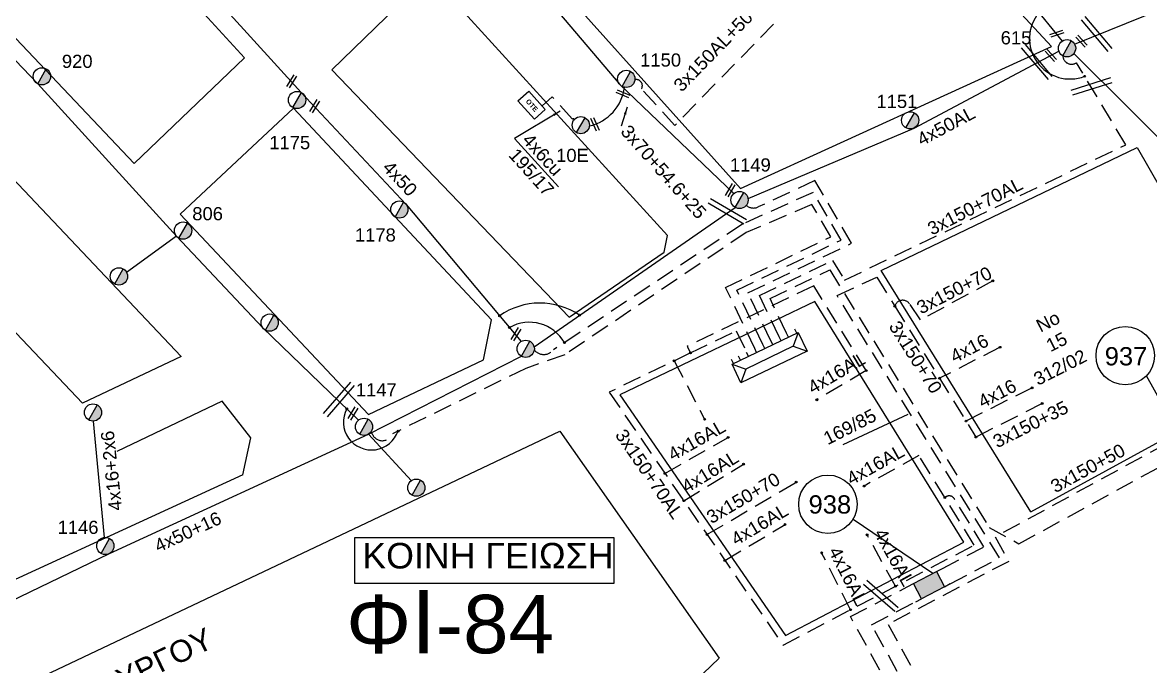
# Model space of a CAD drawing. Header units: millimetres. Extents: x 1091 to 3521, y 1177 to 2968.
# Drawn here: x 2548.9 to 2703.1, y 2087.1 to 2175.2 of the extents above; entities that cross this region are included whole.
import ezdxf
from ezdxf.enums import TextEntityAlignment as Align

# ---------------------------------------------------------------- set-up
doc = ezdxf.new("R2010")
doc.units = ezdxf.units.MM
doc.linetypes.add('DASHED', pattern=[19.05, 12.7, -6.35])
for name, color, linetype, lineweight in [('3x150+35', 7, 'DASHED', 30), ('3x150+50', 7, 'Continuous', 30), ('3x150+70', 7, 'Continuous', 30), ('4x50', 7, 'Continuous', 30), ('4x50+16', 7, 'Continuous', 30), ('Άγνωστα', 7, 'Continuous', 30), ('Γυμνά εναέρια ΧΤ (3Φ) 4x50AL', 7, 'Continuous', 30), ('Γυμνά εναέρια ΧΤ και ΦΟΠ (3Φ)   4x50+16AL', 7, 'Continuous', 30), ('Εναέρια παροχή ΧΤ 4x16', 7, 'SYN_LINE', 30), ('Καλώδια ΧΤ   3x150+70AL', 7, 'DASHED', 30), ('Καλώδια ΧΤ   3x150AL+50CU', 7, 'DASHED', 30), ('Συνεστραμμένα ΧΤ   3x70+54.6+25 AL', 7, 'SYN_LINE', 30), ('Συνεστραμμένα ΧΤ   4x120+25 AL', 7, 'SYN_LINE', 30), ('Υπόγεια καλώδια Παροχών ΧΤ   4x16AL', 7, 'DASHED', 30), ('Υπόγεια καλώδια Παροχών ΧΤ   4x50AL', 7, 'DASHED', 30), ('Υπόγεια καλώδια Παροχών ΧΤ   4x6', 7, 'DASHED', 30)]:
    doc.layers.add(name, color=color, linetype=linetype, lineweight=lineweight)
for name, color, linetype in [('Link Box 4 Διευθύνσεων', 7, 'Continuous'), ('Pillar OTE', 7, 'Continuous'), ('TEXT ΚΑΛΩΔΙΩΝ', 7, 'Continuous'), ('ΑΓΝΩΣΤΟ ΕΝΑΕΡΙΟ ΚΑΛΩΔΙΟ', 7, 'Continuous'), ('ΑΓΝΩΣΤΟ ΥΠΟΓΕΙΟ ΚΑΛΩΔΙΟ', 7, 'DASHED'), ('Επιγραφές - Σχήματα', 7, 'Continuous'), ('Μηχανική τομή', 7, 'Continuous'), ('Στύλος ΦΜ', 7, 'Continuous'), ('Στύλος ΦΜ @ 1', 7, 'Continuous'), ('Συνδέσεις', 7, 'Continuous'), ('Τομή', 7, 'Continuous'), ('Υποσταθμός πόλεως', 7, 'Continuous'), ('Υπόβαθρο ΔΕΗ', 7, 'Continuous')]:
    doc.layers.add(name, color=color, linetype=linetype)
doc.styles.add('arial', font='arial.ttf')
doc.styles.get("Standard").update_dxf_attribs({"font": 'arial.ttf', "height": 1.8})
doc.linetypes.add('SYN_LINE', pattern='A,0.5,-0.0001,["/\\/\\/\\/",Standard,S=0.1,R=0,X=0,Y=-0.05],-0.25', length=0.7501)
doc.dimstyles.new('ISO-25', dxfattribs={"dimtxt": 2.5, "dimasz": 2.5, "dimexe": 1.25, "dimexo": 0.625, "dimtad": 1, "dimtxsty": 'Standard', "dimcen": 2.5, "dimadec": 0, "dimazin": 0, "dimtfac": 1, "dimtmove": 0, "dimatfit": 3, "dimfxl": 1, "dimarcsym": 0})

# ---------------------------------------------------------------- blocks, each defined once
blk = doc.blocks.new('ΥΠΑΡΧΩΝ ΤΣΙΜΕΝΤΕΝΙΟΣ ΣΤΥΛΟΣ')
at = {"layer": 'Στύλος ΦΜ'}
blk.add_hatch(color=7, dxfattribs=at).paths.add_polyline_path([(-1.29, -2.28, 0.574793), (2.62, 0, 0.268822), (1.3, 2.27)])
at = {"layer": 'Στύλος ΦΜ', "color": 7}
blk.add_line((-1.29, -2.28), (1.3, 2.27), dxfattribs=at)
blk.add_circle((0, 0), 2.62, dxfattribs=at)
at = {"layer": 'Στύλος ΦΜ', "flags": 4}
for tag, p in [('ΑΡΙΘΜΟΣ', (-4.68, 8.05)), ('ΤΥΠΟΣ', (-4.91, 3.03))]:
    blk.add_attdef(tag, p, '', height=4, dxfattribs=at)
blk = doc.blocks.new('ΥΠΟΣΤΑΘΜΟΣ ΠΟΛΕΩΣ 9 ΑΝΑΧΩΡΗΣΕΩΝ')
at = {"layer": 'Υποσταθμός πόλεως', "ltscale": 40}
for p, q in [((-9.63, -2.82), (-9.63, -4)), ((-7.12, -2.82), (-7.12, -4)), ((-4.84, -2.82), (-4.84, -4)), ((-2.36, -2.82), (-2.36, -4)), ((0.09, -2.82), (0.09, -4)), ((2.55, -2.82), (2.55, -4)), ((5.02, -2.82), (5.02, -4)), ((7.48, -2.82), (7.48, -4)), ((9.61, -2.82), (9.61, -4))]:
    blk.add_line(p, q, dxfattribs=at)
blk.add_lwpolyline([(-10.02, 2.82), (10.02, 2.82), (10.02, -2.82), (-10.02, -2.82)], close=True, dxfattribs=at)
for points in [[(-7.21, 0), (-10.02, 2.82)], [(-10.02, -2.82), (-7.21, 0)], [(-7.21, 0), (7.21, 0)], [(7.21, 0), (10.02, 2.82)], [(10.02, -2.82), (7.21, 0)]]:
    blk.add_lwpolyline(points, dxfattribs=at)
at = {"layer": 'Υποσταθμός πόλεως', "linetype": 'SYN_LINE', "ltscale": 40, "flags": 1}
for tag, p in [('ΜΕΤΑΣΧΗΜΑΤΙΣΜΟΣ', (10.79, 1.71)), ('ΙΣΧΥΣ', (10.77, -1.08)), ('ΑΡΙΘΜΟΣ', (10.89, -3.8))]:
    blk.add_attdef(tag, p, '', height=1.8, dxfattribs=at)
blk = doc.blocks.new('LINK BOX 4 ΑΝΑΧΩΡΗΣΕΩΝ')
at = {"layer": 'Link Box 4 Διευθύνσεων', "ltscale": 40}
blk.add_hatch(color=256, dxfattribs=at).paths.add_polyline_path([(-3.54, 0), (-3.54, -4.67), (3.54, -4.67), (3.54, 0)])
for p, q in [((-3.54, 0), (-5.33, 0)), ((5.33, 0), (3.54, 0)), ((-3.54, -4.67), (-5.33, -4.67)), ((5.33, -4.67), (3.54, -4.67))]:
    blk.add_line(p, q, dxfattribs=at)
blk.add_lwpolyline([(-3.54, -4.67), (-3.54, 0), (3.54, 0), (3.54, -4.67)], close=True, dxfattribs=at)
blk = doc.blocks.new('_ΣΥΝΔΕΣΗ')
at = {"layer": 'Συνδέσεις', "linetype": 'SYN_LINE', "ltscale": 40}
blk.add_hatch(color=256, dxfattribs=at).paths.add_polyline_path([(0.5, -0.01, 1), (-0.5, -0.01, 1)])
at = {"layer": 'Συνδέσεις'}
blk.add_circle((0, -0.01), 0.5, dxfattribs=at)
blk = doc.blocks.new('ΜΗΧΑΝΙΚΗ ΤΟΜΗ')
at = {"layer": 'Μηχανική τομή', "ltscale": 40}
for p, q in [((-3.79, 1.21), (3.79, 1.21)), ((3.79, -0.34), (-3.79, -0.34))]:
    blk.add_line(p, q, dxfattribs=at)
blk = doc.blocks.new('ΤΟΜΗ')
at = {"layer": 'Τομή', "ltscale": 40}
for p, q in [((11.33, -0.65), (-11.4, -0.65)), ((11.33, -3.42), (-11.4, -3.42))]:
    blk.add_line(p, q, dxfattribs=at)
blk = doc.blocks.new('PILLAR ΟΤΕ')
at = {"layer": 'Pillar OTE', "ltscale": 40}
blk.add_lwpolyline([(-3.31, 2.02), (3.39, 2.02), (3.39, -1.99), (-3.31, -1.99)], close=True, dxfattribs=at)
at = {"layer": 'Pillar OTE', "insert": (-1.81, 0.71), "char_height": 1.3575, "width": 109.961, "attachment_point": 1}
blk.add_mtext('{\\fArial|b1|i0|c161|p34;OTE}', dxfattribs=at)

msp = doc.modelspace()

# ---------------------------------------------------------------- linework, layer by layer
at = {"layer": '3x150+35', "color": 133, "lineweight": -3, "ltscale": 0.2}
msp.add_lwpolyline([(2688.33, 2123.1), (2679.26, 2118.52)], dxfattribs=at)
at = {"layer": '3x150+50', "color": 133, "linetype": 'DASHED', "lineweight": -3, "ltscale": 0.2}
for points in [[(2675.75, 2098.46), (2682.48, 2101.99), (2660.27, 2137.86), (2665.7, 2140.39), (2668.16, 2136.42)], [(2664.27, 2127.6), (2657.07, 2139.22), (2639.75, 2130.91), (2640.21, 2130.02), (2646.49, 2133.03), (2647.9, 2130.1)]]:
    msp.add_lwpolyline(points, dxfattribs=at)
at = {"layer": '3x150+50', "color": 1, "linetype": 'DASHED', "lineweight": -3, "ltscale": 0.2}
for points in [[(2705.3, 2117.6), (2681.9, 2104.85)], [(2681.9, 2104.85), (2683.74, 2101.51), (2667.24, 2092.89), (2692.95, 2046.25)]]:
    msp.add_lwpolyline(points, dxfattribs=at)
at = {"layer": '3x150+50', "color": 133, "linetype": 'DASHED', "lineweight": -3, "ltscale": 0.2}
msp.add_lwpolyline([(2674.67, 2100.53), (2680.36, 2103.51), (2676.33, 2110.03, 0.493323), (2675.02, 2110.25)], format="xyb", dxfattribs=at)
at = {"layer": '3x150+50', "color": 6, "linetype": 'DASHED', "lineweight": -3, "ltscale": 0.2}
msp.add_lwpolyline([(2698.25, 2022.85), (2696.15, 2020.29), (2684.8, 2029.62), (2681.39, 2032.58), (2678.83, 2039.05), (2688.19, 2046.61), (2662.09, 2093.95), (2669.95, 2098.06)], dxfattribs=at)
at = {"layer": '3x150+70', "color": 133, "linetype": 'DASHED', "lineweight": -3, "ltscale": 0.2}
msp.add_lwpolyline([(2681.57, 2139.88), (2671.67, 2134.53), (2670.19, 2136.72, 0.630738), (2668.16, 2136.42, 1.158793)], format="xyb", dxfattribs=at)
for points in [[(2668.16, 2136.42), (2679.26, 2118.52)], [(2640.21, 2130.02), (2629.1, 2124.64), (2652.88, 2090.07), (2679.04, 2103.75), (2671.46, 2115.99)], [(2642.48, 2105.19), (2654.69, 2112.36)]]:
    msp.add_lwpolyline(points, dxfattribs=at)
at = {"layer": '3x150+70', "color": 27, "linetype": 'DASHED', "lineweight": -3, "ltscale": 0.2}
msp.add_lwpolyline([(2700.16, 2021.29), (2696.78, 2017.18), (2678.66, 2032.02, -0.292294), (2679.92, 2038.06), (2690.58, 2046.42), (2664.99, 2092.84), (2671.03, 2095.99)], format="xyb", dxfattribs=at)
at = {"layer": '4x50', "color": 62, "lineweight": -3, "ltscale": 0.1}
msp.add_lwpolyline([(2531.97, 2223.65), (2546.74, 2209.01), (2559.79, 2195.47), (2573.58, 2180.44), (2587, 2165.64), (2601.36, 2150.33), (2617.06, 2131.59)], dxfattribs=at)
at = {"layer": '4x50+16', "color": 173, "lineweight": -3, "ltscale": 0.1}
for points in [[(2493.63, 2073.43), (2510.53, 2080.09), (2534.95, 2090.13), (2560.75, 2102.58), (2596.17, 2118.9)], [(2596.17, 2118.9), (2602.05, 2112.55)]]:
    msp.add_lwpolyline(points, dxfattribs=at)
at = {"layer": 'ΑΓΝΩΣΤΟ ΕΝΑΕΡΙΟ ΚΑΛΩΔΙΟ', "color": 62, "lineweight": -3, "ltscale": 0.1}
for points in [[(2618.83, 2130.88), (2646.34, 2149.92)], [(2596.17, 2118.9), (2617.1, 2129.57)]]:
    msp.add_lwpolyline(points, dxfattribs=at)
at = {"layer": 'ΑΓΝΩΣΤΟ ΥΠΟΓΕΙΟ ΚΑΛΩΔΙΟ', "color": 27, "lineweight": -3, "ltscale": 0.2}
msp.add_lwpolyline([(2651.22, 2131.69), (2648.08, 2138.24), (2662.26, 2145.04), (2657.23, 2153.59), (2649.5, 2149.99, -0.291458), (2647.85, 2150.21)], format="xyb", dxfattribs=at)
at = {"layer": 'ΑΓΝΩΣΤΟ ΥΠΟΓΕΙΟ ΚΑΛΩΔΙΟ', "color": 62, "lineweight": -3, "ltscale": 0.2}
msp.add_lwpolyline([(2650.12, 2131.16), (2646.55, 2138.61), (2660.85, 2145.47), (2657, 2151.99), (2647.33, 2147.65), (2621.48, 2130.43, -0.47106), (2618.85, 2130.43)], format="xyb", dxfattribs=at)
at = {"layer": 'ΑΓΝΩΣΤΟ ΥΠΟΓΕΙΟ ΚΑΛΩΔΙΟ', "color": 30, "lineweight": -3, "ltscale": 0.2}
msp.add_lwpolyline([(2649.01, 2130.63), (2645.01, 2138.98), (2659.43, 2145.9), (2656.82, 2150.33), (2647.86, 2146.5), (2623.03, 2129.77), (2617.71, 2127.91), (2599.48, 2118.97, -0.724955), (2596.63, 2119.14)], format="xyb", dxfattribs=at)
at = {"layer": 'ΑΓΝΩΣΤΟ ΥΠΟΓΕΙΟ ΚΑΛΩΔΙΟ', "color": 2, "lineweight": -3, "ltscale": 0.2}
msp.add_lwpolyline([(2653.37, 2132.72), (2651.1, 2137.46), (2659.27, 2141.38), (2681.09, 2106.14), (2685.14, 2103.91), (2706.43, 2115.57)], dxfattribs=at)
at = {"layer": 'ΑΓΝΩΣΤΟ ΥΠΟΓΕΙΟ ΚΑΛΩΔΙΟ', "color": 133, "lineweight": -3, "ltscale": 0.2}
msp.add_lwpolyline([(2637.98, 2128.94), (2642.16, 2120.95)], dxfattribs=at)
at = {"layer": 'Γυμνά εναέρια ΧΤ (3Φ) 4x50AL', "color": 27, "lineweight": -3, "ltscale": 0.1}
msp.add_lwpolyline([(2648.09, 2151.14), (2670.8, 2160.79), (2690.61, 2171.31)], dxfattribs=at)
at = {"layer": 'Γυμνά εναέρια ΧΤ (3Φ) 4x50AL', "color": 2, "lineweight": -3, "ltscale": 0.1}
msp.add_lwpolyline([(2692.63, 2170.96), (2723.77, 2140)], dxfattribs=at)
at = {"layer": 'Γυμνά εναέρια ΧΤ και ΦΟΠ (3Φ)   4x50+16AL', "color": 5, "lineweight": -3, "ltscale": 0.1}
msp.add_lwpolyline([(2639.85, 2228.2), (2655.23, 2212.51), (2668.71, 2198.16), (2681.15, 2184.82), (2691.07, 2172.68)], dxfattribs=at)
at = {"layer": 'Γυμνά εναέρια ΧΤ και ΦΟΠ (3Φ)   4x50+16AL', "color": 30, "lineweight": -3, "ltscale": 0.1}
msp.add_lwpolyline([(2513.59, 2207.3), (2528.3, 2190.5), (2550.95, 2166.83), (2569.95, 2145.98), (2581.73, 2133.45), (2594.82, 2120.82)], dxfattribs=at)
at = {"layer": 'Γυμνά εναέρια ΧΤ και ΦΟΠ (3Φ)   4x50+16AL', "color": 2, "lineweight": -3, "ltscale": 0.1}
msp.add_lwpolyline([(2692.75, 2172.26), (2719.04, 2182.91), (2737.5, 2192.45)], dxfattribs=at)
at = {"layer": 'Γυμνά εναέρια ΧΤ και ΦΟΠ (3Φ)   4x50+16AL', "color": 27, "lineweight": -3, "ltscale": 0.1}
msp.add_lwpolyline([(2612.24, 2188.35), (2630.56, 2166.73), (2646.15, 2151.83)], dxfattribs=at)
at = {"layer": 'Εναέρια παροχή ΧΤ 4x16', "color": 173, "lineweight": -3, "ltscale": 0.1}
msp.add_lwpolyline([(2560.1, 2104.79), (2558.59, 2120.7)], dxfattribs=at)
at = {"layer": 'Επιγραφές - Σχήματα', "color": 173, "lineweight": -3}
msp.add_lwpolyline([(2594.26, 2098.55), (2629.77, 2098.55), (2629.77, 2104.72), (2594.26, 2104.72)], close=True, dxfattribs=at)
at = {"layer": 'Καλώδια ΧΤ   3x150+70AL', "color": 5, "lineweight": -3, "ltscale": 0.2}
msp.add_lwpolyline([(2652.35, 2132.23), (2649.64, 2137.87), (2659.64, 2142.67), (2661.3, 2139.99), (2699.77, 2158.51), (2693.02, 2169.72, -0.592988), (2691.14, 2170.68)], format="xyb", dxfattribs=at)
at = {"layer": 'Καλώδια ΧΤ   3x150AL+50CU', "color": 27, "lineweight": -3, "ltscale": 0.2}
msp.add_lwpolyline([(2651.57, 2175.01), (2638.1, 2161.14), (2633.52, 2166.15, 0.66633), (2632.61, 2167.39, -1.885882)], format="xyb", dxfattribs=at)
at = {"layer": 'Συνεστραμμένα ΧΤ   3x70+54.6+25 AL', "color": 27, "linetype": 'SYN_LINE', "lineweight": -3, "ltscale": 10}
msp.add_arc((2625.03, 2167.14), 6.22, 282.6683, 352.7394, dxfattribs=at)
at = {"layer": 'Συνεστραμμένα ΧΤ   4x120+25 AL', "color": 30, "lineweight": -3, "ltscale": 10}
msp.add_lwpolyline([(2569.95, 2145.98), (2563.1, 2141.04)], dxfattribs=at)
at = {"layer": 'Υπόβαθρο ΔΕΗ', "lineweight": -3, "ltscale": 0.1}
for points in [[(2564.13, 2155.95), (2579.25, 2170.38), (2531.03, 2222.98), (2514.84, 2208.05), (2564.13, 2155.95)], [(2579, 2113.33), (2534.17, 2092.73), (2468.27, 2163.03), (2505.3, 2198.57), (2570.56, 2129.55), (2557.06, 2123.13), (2547.2, 2133.61)], [(2616.16, 2159.37), (2622.19, 2152.74)], [(2686.78, 2108.29), (2666.31, 2141.29), (2701.3, 2158.13), (2717.14, 2130.54)], [(2686.78, 2108.29), (2718.03, 2125.4)], [(2579, 2113.33), (2580.1, 2118.39), (2576.2, 2123.44), (2561.79, 2116.55)], [(2502.61, 2062.55), (2622.34, 2119.33), (2644.16, 2088.28), (2561.11, 2008.68), (2502.61, 2062.55)]]:
    msp.add_lwpolyline(points, dxfattribs=at)
for points in [[(2647.06, 2152.53), (2689.6, 2171.93), (2645.23, 2219.76), (2613.81, 2189.57)], [(2623.61, 2134.91), (2636.61, 2143.82), (2637.07, 2146.07), (2604.59, 2181.79), (2591.17, 2168.76)], [(2611.92, 2129.1), (2612.99, 2134.57), (2585.91, 2163.49), (2570.43, 2149), (2596.18, 2121.61)], [(2653.2, 2091.36), (2677.62, 2104.14), (2657.23, 2137.08), (2630.56, 2124.28)]]:
    msp.add_lwpolyline(points, close=True, dxfattribs=at)
at = {"layer": 'Υπόβαθρο ΔΕΗ', "lineweight": -3}
for points in [[(2707.17, 2118.64), (2702.57, 2126.89)], [(2673.37, 2099.85), (2662.45, 2107.25)]]:
    msp.add_lwpolyline(points, dxfattribs=at)
at = {"layer": 'Υπόβαθρο ΔΕΗ', "color": 7, "lineweight": -3, "ltscale": 0.1}
msp.add_lwpolyline([(2661.11, 2117.49), (2669.97, 2121.66)], dxfattribs=at)
at = {"layer": 'Υπόβαθρο ΔΕΗ', "lineweight": -3}
for centre in [(2699.68, 2129.65), (2659.02, 2109.32)]:
    msp.add_circle(centre, 4, dxfattribs=at)
for centre, radius, start, end in [((2692.12, 2173.03), 5.54, 140.0008, 291.317), ((2619.65, 2127.18), 9.66, 55.9606, 124.8933), ((2618.19, 2128.67), 5.54, 29.902, 119.3571), ((2596.6, 2120.59), 3.84, 152.1528, 340.9765)]:
    msp.add_arc(centre, radius, start, end, dxfattribs=at)
at = {"layer": 'Υπόγεια καλώδια Παροχών ΧΤ   4x16AL', "color": 133, "linetype": 'DASHED', "lineweight": -3, "ltscale": 0.2}
for points in [[(2682.56, 2130.8), (2674.28, 2126.55)], [(2664.27, 2127.6), (2657.51, 2123.62)], [(2686.93, 2125.26), (2677.9, 2120.7)], [(2636.73, 2113.55), (2645.38, 2118.47)], [(2639.31, 2109.8), (2647.49, 2114.81)], [(2671.46, 2115.99), (2663.97, 2111.82)], [(2644.93, 2101.63), (2653.15, 2106.54)], [(2668.25, 2098.1), (2664.37, 2105.15)], [(2662.11, 2094.9), (2658.16, 2102.69)]]:
    msp.add_lwpolyline(points, dxfattribs=at)
at = {"layer": 'Υπόγεια καλώδια Παροχών ΧΤ   4x6', "color": 27, "linetype": 'DASHED', "lineweight": -3, "ltscale": 0.2}
msp.add_lwpolyline([(2624.33, 2161.96, 0.391163), (2624.09, 2162.01), (2621.3, 2165.07), (2619.94, 2163.83)], format="xyb", dxfattribs=at)

# ---------------------------------------------------------------- block references
at = {"layer": 'Link Box 4 Διευθύνσεων', "lineweight": -3, "xscale": 0.4999999999999996, "yscale": 0.4999999999999996, "zscale": 0.4999999999999996, "rotation": 207.6092370018896}
msp.add_blockref('LINK BOX 4 ΑΝΑΧΩΡΗΣΕΩΝ', (2673.39, 2097.23), dxfattribs=at)
at = {"layer": 'Pillar OTE', "xscale": 0.5, "yscale": 0.5, "zscale": 0.5, "rotation": 311.9266455491902}
msp.add_blockref('PILLAR ΟΤΕ', (2618.48, 2163.93), dxfattribs=at)
at = {"layer": 'Μηχανική τομή', "lineweight": -3}
for p, xscale, yscale, zscale, rotation in [((2690.36, 2173.58), 0.2499999999999678, 0.2499999999999678, 0.2499999999999678, 18.44272809403483), ((2693.61, 2172.59), 0.2499999999999678, 0.2499999999999678, 0.2499999999999678, 312.9274055992574), ((2689.42, 2170.65), 0.2499999999999678, 0.2499999999999678, 0.2499999999999678, 312.9274055992574), ((2585.6, 2167.23), 0.2499999999999679, 0.2499999999999679, 0.2499999999999679, 238.3591332110774), ((2631.04, 2165.55), 0.2499999999999679, 0.2499999999999679, 0.2499999999999679, 157.4186392212773), ((2588.74, 2163.82), 0.2499999999999679, 0.2499999999999679, 0.2499999999999679, 238.3591332110774), ((2627.27, 2161.34), 0.2499999999999679, 0.2499999999999679, 0.2499999999999679, 113.8200449261383), ((2645.73, 2152.22), 0.2499999999999678, 0.2499999999999678, 0.2499999999999678, 59.69156117513389), ((2616.26, 2132.63), 0.2499999999999679, 0.2499999999999679, 0.2499999999999679, 238.3591332110774), ((2593.96, 2121.81), 0.2499999999999679, 0.2499999999999679, 0.2499999999999679, 238.3591332110774)]:
    msp.add_blockref('ΜΗΧΑΝΙΚΗ ΤΟΜΗ', p, dxfattribs=dict(at, xscale=xscale, yscale=yscale, zscale=zscale, rotation=rotation))
at = {"layer": 'Στύλος ΦΜ @ 1', "lineweight": -3, "ltscale": 40}
ref = msp.add_blockref('ΥΠΑΡΧΩΝ ΤΣΙΜΕΝΤΕΝΙΟΣ ΣΤΥΛΟΣ', (2691.72, 2171.7), dxfattribs=dict(at, xscale=0.4499999999998181, yscale=0.4499999999998181, zscale=0.4499999999998181))
ref.add_attrib('ΑΡΙΘΜΟΣ', '615', (2682.64, 2172.23), dxfattribs={"layer": 'Στύλος ΦΜ', "height": 1.8, "flags": 4})
ref = msp.add_blockref('ΥΠΑΡΧΩΝ ΤΣΙΜΕΝΤΕΝΙΟΣ ΣΤΥΛΟΣ', (2551.53, 2167.86), dxfattribs=dict(at, xscale=0.4499999999998181, yscale=0.4499999999998181, zscale=0.4499999999998181))
ref.add_attrib('ΑΡΙΘΜΟΣ', '920', (2554.26, 2169.01), dxfattribs={"layer": 'Στύλος ΦΜ', "height": 1.8, "flags": 4})
ref = msp.add_blockref('ΥΠΑΡΧΩΝ ΤΣΙΜΕΝΤΕΝΙΟΣ ΣΤΥΛΟΣ', (2631.44, 2167.51), dxfattribs=dict(at, xscale=0.4499999999998181, yscale=0.4499999999998181, zscale=0.4499999999998181))
ref.add_attrib('ΑΡΙΘΜΟΣ', '1150', (2633.34, 2169.19), dxfattribs={"layer": 'Στύλος ΦΜ', "height": 1.8, "flags": 4})
ref = msp.add_blockref('ΥΠΑΡΧΩΝ ΤΣΙΜΕΝΤΕΝΙΟΣ ΣΤΥΛΟΣ', (2586.42, 2164.62), dxfattribs=dict(at, xscale=0.4499999999998181, yscale=0.4499999999998181, zscale=0.4499999999998181))
ref.add_attrib('ΑΡΙΘΜΟΣ', '1175', (2582.62, 2157.89), dxfattribs={"layer": 'Στύλος ΦΜ', "height": 1.8, "flags": 4})
ref = msp.add_blockref('ΥΠΑΡΧΩΝ ΤΣΙΜΕΝΤΕΝΙΟΣ ΣΤΥΛΟΣ', (2670.26, 2161.84), dxfattribs=dict(at, xscale=0.4499999999998181, yscale=0.4499999999998181, zscale=0.4499999999998181))
ref.add_attrib('ΑΡΙΘΜΟΣ', '1151', (2665.66, 2163.53), dxfattribs={"layer": 'Στύλος ΦΜ', "height": 1.8, "flags": 4})
ref = msp.add_blockref('ΥΠΑΡΧΩΝ ΤΣΙΜΕΝΤΕΝΙΟΣ ΣΤΥΛΟΣ', (2625.22, 2161.18), dxfattribs=dict(at, xscale=0.4499999999998181, yscale=0.4499999999998181, zscale=0.4499999999998181))
ref.add_attrib('ΑΡΙΘΜΟΣ', '10Ε', (2621.85, 2156.15), dxfattribs={"layer": 'Στύλος ΦΜ', "height": 1.8, "flags": 4})
ref = msp.add_blockref('ΥΠΑΡΧΩΝ ΤΣΙΜΕΝΤΕΝΙΟΣ ΣΤΥΛΟΣ', (2646.93, 2150.94), dxfattribs=dict(at, xscale=0.4499999999998181, yscale=0.4499999999998181, zscale=0.4499999999998181))
ref.add_attrib('ΑΡΙΘΜΟΣ', '1149', (2645.61, 2154.84), dxfattribs={"layer": 'Στύλος ΦΜ', "height": 1.8, "flags": 4})
ref = msp.add_blockref('ΥΠΑΡΧΩΝ ΤΣΙΜΕΝΤΕΝΙΟΣ ΣΤΥΛΟΣ', (2600.41, 2149.64), dxfattribs=dict(at, xscale=0.4499999999998181, yscale=0.4499999999998181, zscale=0.4499999999998181))
ref.add_attrib('ΑΡΙΘΜΟΣ', '1178', (2594.33, 2145.26), dxfattribs={"layer": 'Στύλος ΦΜ', "height": 1.8, "flags": 4})
ref = msp.add_blockref('ΥΠΑΡΧΩΝ ΤΣΙΜΕΝΤΕΝΙΟΣ ΣΤΥΛΟΣ', (2570.83, 2146.76), dxfattribs=dict(at, xscale=0.4499999999998181, yscale=0.4499999999998181, zscale=0.4499999999998181))
ref.add_attrib('ΑΡΙΘΜΟΣ', '806', (2572.09, 2148.17), dxfattribs={"layer": 'Στύλος ΦΜ', "height": 1.8, "flags": 4})
at = {"layer": 'Στύλος ΦΜ @ 1', "lineweight": -3, "ltscale": 40, "xscale": 0.4499999999998181, "yscale": 0.4499999999998181, "zscale": 0.4499999999998181}
for p in [(2562.06, 2140.49), (2582.67, 2134.17), (2617.69, 2130.59), (2558.51, 2121.88), (2602.73, 2111.59)]:
    msp.add_blockref('ΥΠΑΡΧΩΝ ΤΣΙΜΕΝΤΕΝΙΟΣ ΣΤΥΛΟΣ', p, dxfattribs=at)
at = {"layer": 'Στύλος ΦΜ @ 1', "lineweight": -3, "ltscale": 40}
ref = msp.add_blockref('ΥΠΑΡΧΩΝ ΤΣΙΜΕΝΤΕΝΙΟΣ ΣΤΥΛΟΣ', (2595.58, 2119.92), dxfattribs=dict(at, xscale=0.4499999999998181, yscale=0.4499999999998181, zscale=0.4499999999998181))
ref.add_attrib('ΑΡΙΘΜΟΣ', '1147', (2594.46, 2124.08), dxfattribs={"layer": 'Στύλος ΦΜ', "height": 1.8, "flags": 4})
ref = msp.add_blockref('ΥΠΑΡΧΩΝ ΤΣΙΜΕΝΤΕΝΙΟΣ ΣΤΥΛΟΣ', (2560.2, 2103.62), dxfattribs=dict(at, xscale=0.4499999999998181, yscale=0.4499999999998181, zscale=0.4499999999998181))
ref.add_attrib('ΑΡΙΘΜΟΣ', '1146', (2553.67, 2105.27), dxfattribs={"layer": 'Στύλος ΦΜ', "height": 1.8, "flags": 4})
at = {"layer": 'Συνδέσεις', "lineweight": -3, "xscale": 0.25, "yscale": 0.25, "zscale": 0.25}
for p in [(2694.13, 2167.87), (2681.57, 2139.89), (2668.16, 2136.42), (2614.12, 2135.11), (2625.06, 2135.19), (2615.47, 2133.5), (2622.98, 2131.43), (2640.21, 2130.02), (2682.56, 2130.8), (2637.98, 2128.95), (2664.27, 2127.61), (2674.28, 2126.55), (2686.93, 2125.26), (2593.21, 2122.38), (2657.51, 2123.62), (2688.33, 2123.1), (2642.16, 2120.95), (2600.23, 2119.33), (2677.9, 2120.71), (2645.38, 2118.47), (2679.26, 2118.52), (2647.49, 2114.81), (2636.73, 2113.55), (2654.69, 2112.36), (2663.97, 2111.82), (2675.02, 2110.25), (2639.31, 2109.81), (2653.15, 2106.55), (2642.48, 2105.19), (2664.37, 2105.15), (2658.16, 2102.69), (2644.93, 2101.63), (2668.25, 2098.11), (2662.12, 2094.9)]:
    msp.add_blockref('_ΣΥΝΔΕΣΗ', p, dxfattribs=at)
at = {"layer": 'Τομή', "lineweight": -3}
for p, xscale, yscale, zscale, rotation in [((2695.34, 2173.31), 0.25, 0.25, 0.25, 130.1728921999851), ((2687.16, 2169.48), 0.25, 0.25, 0.25, 130.1728921999851), ((2695.24, 2166.02), 0.25, 0.25, 0.25, 197.5535045042613), ((2644.98, 2148.97), 0.25, 0.25, 0.25, 149.4067474105906), ((2591.74, 2124), 0.2499999999999999, 0.2499999999999999, 0.2499999999999999, 49.33649113450564), ((2666.61, 2097.15), 0.2499999999999999, 0.2499999999999999, 0.2499999999999999, 319.0894605502455)]:
    msp.add_blockref('ΤΟΜΗ', p, dxfattribs=dict(at, xscale=xscale, yscale=yscale, zscale=zscale, rotation=rotation))
at = {"layer": 'Υποσταθμός πόλεως', "lineweight": -3, "xscale": 0.4999999999999998, "yscale": 0.4999999999999998, "zscale": 0.4999999999999998, "rotation": 205.6328149532007}
msp.add_blockref('ΥΠΟΣΤΑΘΜΟΣ ΠΟΛΕΩΣ 9 ΑΝΑΧΩΡΗΣΕΩΝ', (2651.03, 2129.38), dxfattribs=at)

# ---------------------------------------------------------------- texts
at = {"lineweight": -3, "ltscale": 40, "insert": (2550.85, 2081.44), "char_height": 3, "width": 64.8866, "attachment_point": 1, "rotation": 25.7146, "style": 'arial'}
msp.add_mtext('ΛΥΚΟΥΡΓΟΥ', dxfattribs=at)
at = {"layer": 'TEXT ΚΑΛΩΔΙΩΝ', "lineweight": -3, "ltscale": 0.1, "style": 'arial'}
for s, rotation, p in [(' 3x150AL+50CU', 45.8292, (2644.34, 2172.38)), (' 4x50AL', 27.9677, (2674.86, 2160.91)), ('3x70+54.6+25', 311.5338, (2636.56, 2154.8)), ('4x50', 313.1667, (2600.5, 2153.88)), ('3x150+70AL', 27.1485, (2679.14, 2150.1)), ('3x150+70', 27.1485, (2676.29, 2138.61)), ('3x150+70', 302.3475, (2671.01, 2129.45)), (' 4x16', 27.1485, (2678.04, 2130.5)), (' 4x16AL', 30.5075, (2659.87, 2127.1)), (' 4x16', 27.1485, (2681.85, 2124.31)), ('3x150+35', 26.791, (2686.73, 2120.27)), ('3x150+70AL', 304.5142, (2634.6, 2113.47)), (' 4x16AL', 29.6408, (2640.76, 2117.91)), (' 4x16AL', 31.4557, (2642.59, 2113.6)), (' 4x16AL', 29.1704, (2665.2, 2114.56)), ('3x150+50', 28.5988, (2694.56, 2114.26)), ('3x150+70', 30.4354, (2647.43, 2110.18)), (' 4x16AL', 30.8809, (2649.37, 2106.38)), ('4x50+16', 24.7442, (2571.48, 2105.55)), (' 4x16AL', 298.8626, (2667.95, 2102.38)), (' 4x16AL', 296.9337, (2661.62, 2099.84))]:
    msp.add_text(s, height=1.8, rotation=rotation, dxfattribs=at).set_placement(p, align=Align.MIDDLE_CENTER)
at = {"layer": 'Άγνωστα', "color": 7, "lineweight": -3}
note = msp.add_mtext_dynamic_manual_height_columns('No ', width=1.8, gutter_width=2.31, heights=[0.73, 0], dxfattribs=dict(at, insert=(2683.61, 2132.52), char_height=1.8, attachment_point=1, rotation=26.9448))
for column, words in zip(note.columns.linked_columns, ['15']):
    column.text = words
at = {"layer": 'Άγνωστα', "color": 7, "lineweight": -3, "char_height": 1.8, "attachment_point": 1, "rotation": 26.9448}
for s, insert in [('312/02', (2686.93, 2127.11)), ('169/85', (2658.17, 2118.99))]:
    msp.add_mtext_dynamic_manual_height_columns(s, width=1.8, gutter_width=2.31, heights=[0.73], dxfattribs=dict(at, insert=insert))
at = {"layer": 'Άγνωστα', "color": 7, "lineweight": -3, "char_height": 2.5, "width": 4.551914400963142e-14, "attachment_point": 1}
for s, insert in [('937', (2696.87, 2130.82)), ('938', (2656.37, 2110.55))]:
    msp.add_mtext(s, dxfattribs=dict(at, insert=insert))
at = {"layer": 'Άγνωστα', "color": 7, "lineweight": -3, "insert": (2560.71, 2108.35), "char_height": 1.8, "width": 1.8, "attachment_point": 1, "rotation": 96.0594}
msp.add_mtext('4x16+2x6', dxfattribs=at)
at = {"layer": 'Επιγραφές - Σχήματα', "color": 173, "lineweight": -3, "insert": (2595.34, 2104.04), "char_height": 3.5, "width": 35.1311, "attachment_point": 1}
msp.add_mtext('KOINH ΓΕΙΩΣΗ', dxfattribs=at)
at = {"layer": 'Υπόβαθρο ΔΕΗ', "lineweight": -3, "insert": (2593.12, 2097.6), "char_height": 8, "width": 84.6573, "attachment_point": 1}
msp.add_mtext('Φ{\\H1.0833x;Ι}-84', dxfattribs=at)
at = {"layer": 'Υπόγεια καλώδια Παροχών ΧΤ   4x50AL', "color": 7, "ltscale": 0.2, "char_height": 1.8, "attachment_point": 1, "rotation": 312}
for s, insert in [('4x6cu', (2618.43, 2160.25)), ('195/17', (2616.57, 2158.21))]:
    msp.add_mtext_dynamic_manual_height_columns(s, width=1.8, gutter_width=12.5, heights=[0.118], dxfattribs=dict(at, insert=insert))

# ---------------------------------------------------------------- leaders
at = {"layer": 'Επιγραφές - Σχήματα', "ltscale": 40}
for points in [[(2622.38, 2163.08), (2616.16, 2159.37)], [(2631.58, 2163.63), (2630.73, 2161.02)]]:
    msp.add_leader(points, dimstyle='ISO-25', override={"dimasz": 1, "dimtad": 0}, dxfattribs=at)

doc.saveas('drawing.dxf')
